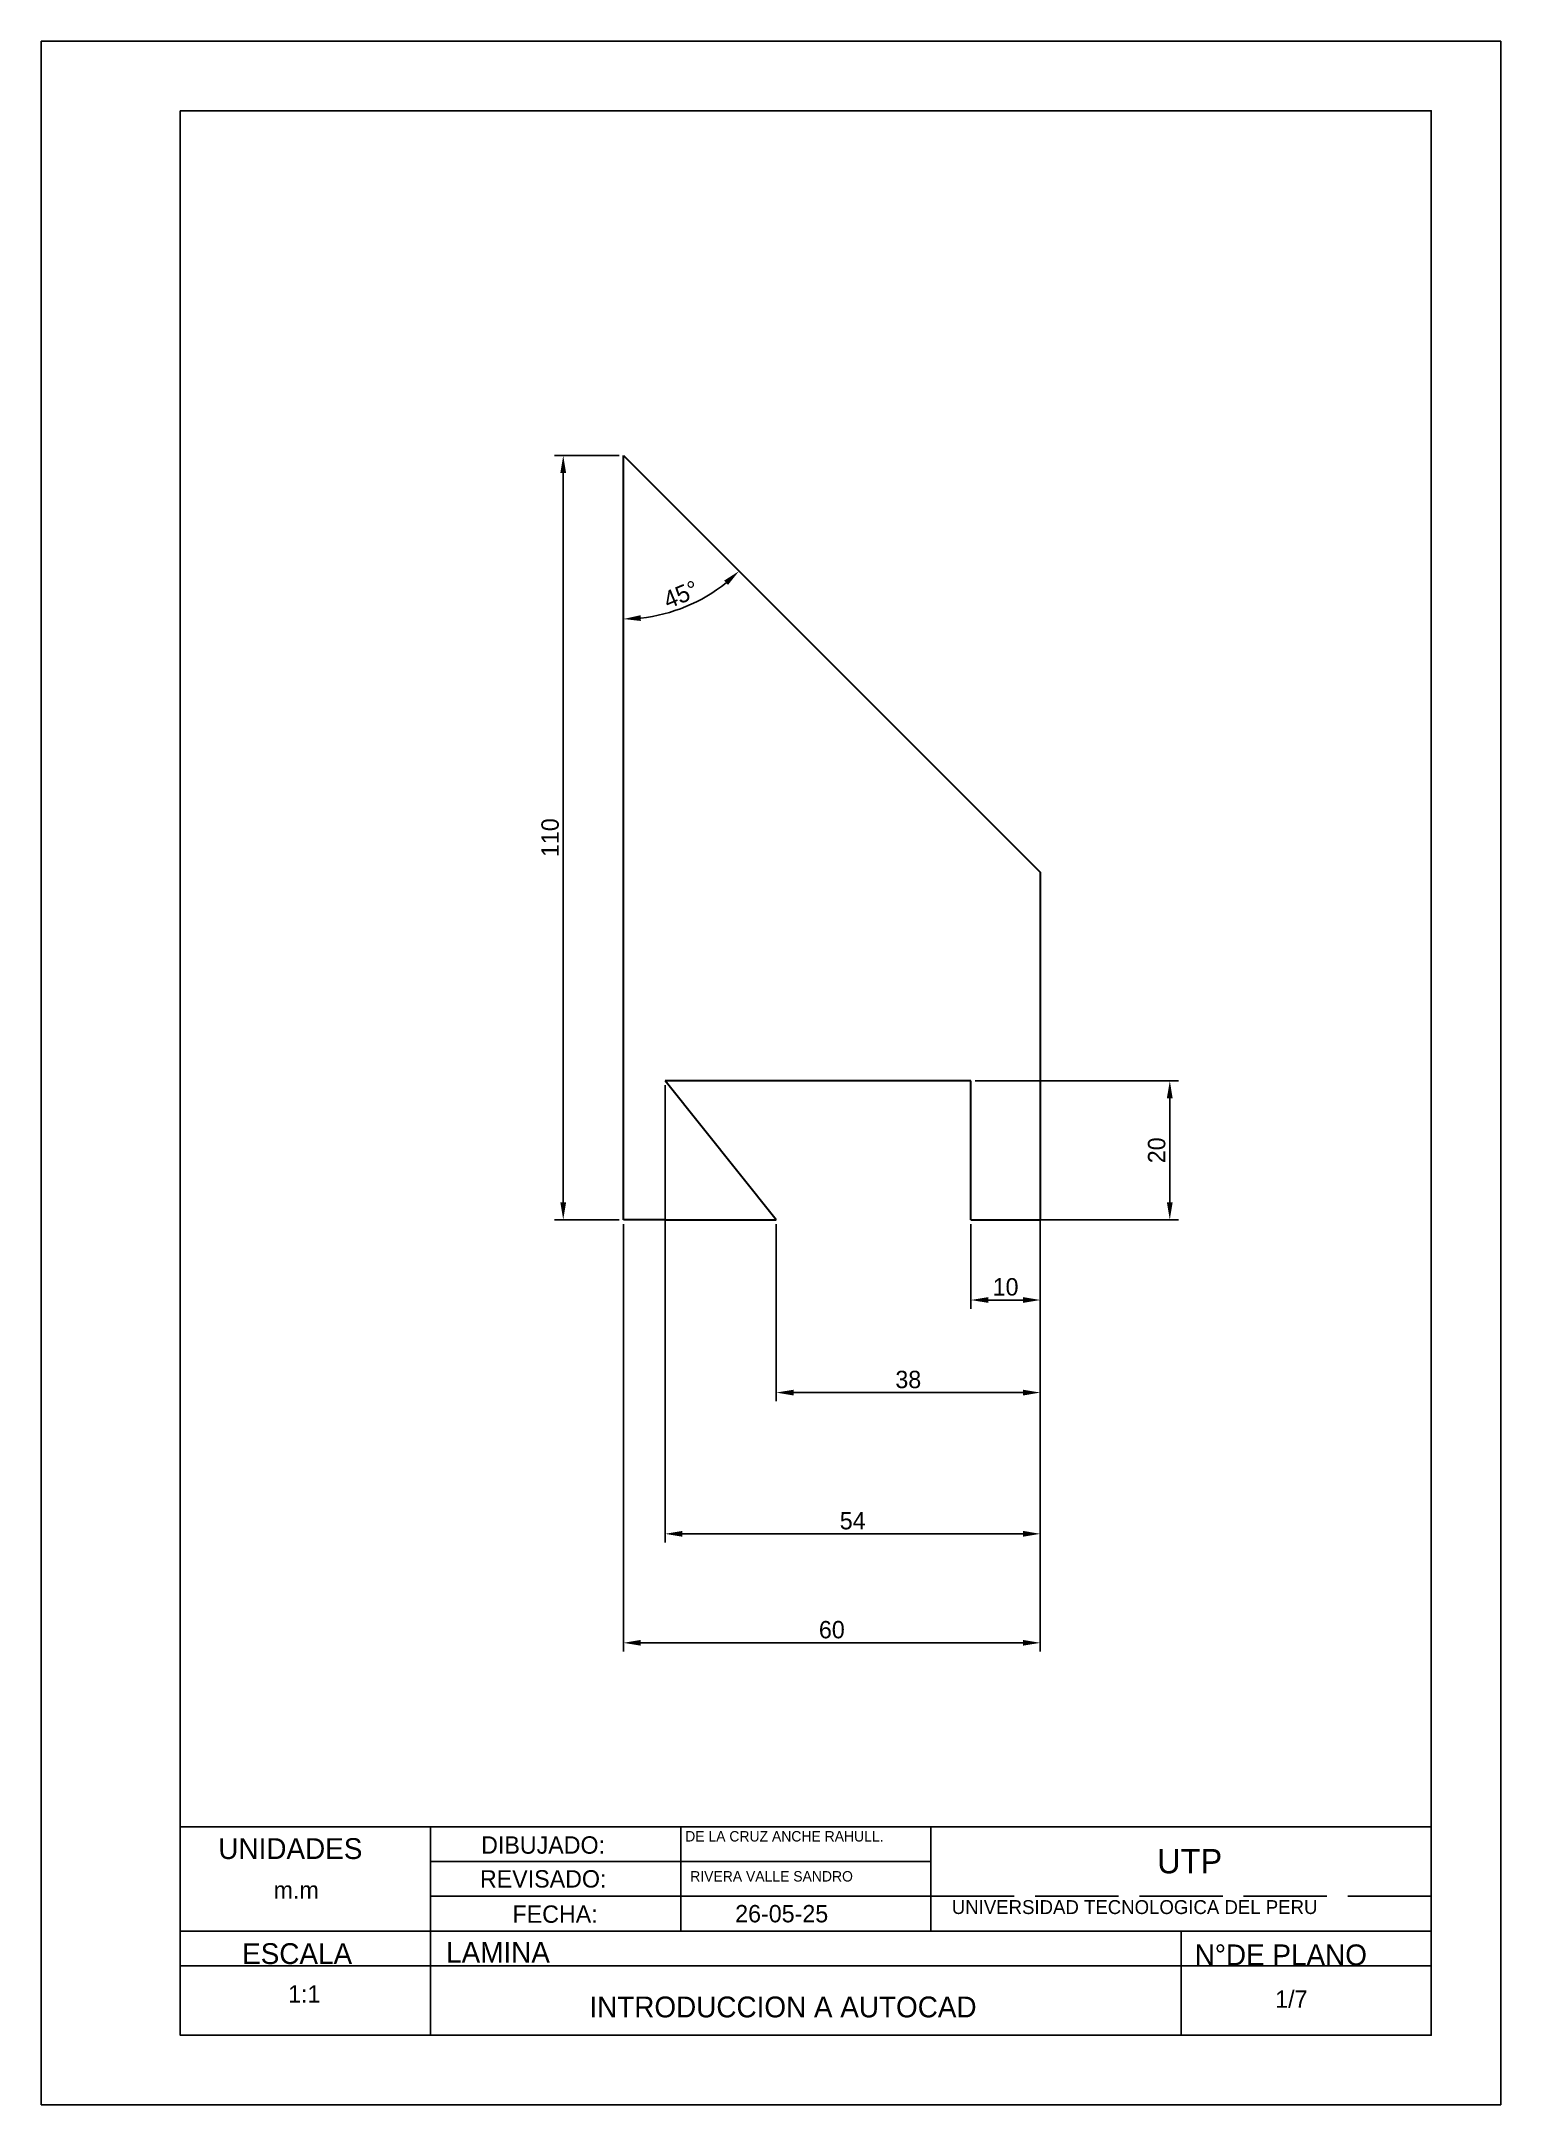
# Model space of a CAD drawing. Header units: millimetres. Extents: x 108 to 318, y -31 to 266.
import ezdxf

# ---------------------------------------------------------------- set-up
doc = ezdxf.new("R2010")
doc.units = ezdxf.units.MM
doc.linetypes.add('ACAD_ISO02W100', pattern=[15, 12, -3])
doc.dimstyles.new('ISO-25', dxfattribs={"dimtxt": 2.5, "dimasz": 2.5, "dimexe": 1.25, "dimexo": 0.625, "dimtad": 1, "dimtxsty": 'Standard', "dimcen": 2.5, "dimadec": 0, "dimazin": 0, "dimtfac": 1, "dimtmove": 0, "dimatfit": 3, "dimfxl": 1, "dimarcsym": 0})

# ---------------------------------------------------------------- blocks, each defined once
blk = doc.blocks.new('*D1')
at = {"color": 0, "lineweight": -2, "transparency": 16777216}
blk.add_arc((191.82, 206.41), 23.53, 276.0907, 308.9093, dxfattribs=at)
at = {"color": 0, "transparency": 16777216}
for points in [[(206.32, 188.41), (206.88, 187.79), (208.46, 189.77)], [(194.34, 182.6), (194.3, 183.43), (191.82, 182.88)]]:
    blk.add_solid(points, dxfattribs=at)
at = {"layer": 'Defpoints', "color": 0, "transparency": 16777216}
for p in [(191.82, 206.41), (191.82, 206.41), (197.91, 183.68), (251.82, 146.41), (191.82, 96.41)]:
    blk.add_point(p, dxfattribs=at)
at = {"color": 0, "transparency": 16777216, "insert": (200.11, 186.4), "char_height": 2.5, "attachment_point": 5, "rotation": 22.5}
blk.add_mtext('45°', dxfattribs=at)
blk = doc.blocks.new('*D2')
at = {"color": 0, "lineweight": -2, "transparency": 16777216}
for p, q in [((191.2, 206.41), (181.92, 206.41)), ((183.17, 203.91), (183.17, 98.91)), ((191.2, 96.41), (181.92, 96.41))]:
    blk.add_line(p, q, dxfattribs=at)
at = {"color": 0, "transparency": 16777216}
for points in [[(182.75, 203.91), (183.58, 203.91), (183.17, 206.41)], [(182.75, 98.91), (183.58, 98.91), (183.17, 96.41)]]:
    blk.add_solid(points, dxfattribs=at)
at = {"layer": 'Defpoints', "color": 0, "transparency": 16777216}
for p in [(191.82, 206.41), (183.17, 96.41), (191.82, 96.41)]:
    blk.add_point(p, dxfattribs=at)
at = {"color": 0, "transparency": 16777216, "insert": (181.29, 151.41), "char_height": 2.5, "attachment_point": 5, "rotation": 90}
blk.add_mtext('110', dxfattribs=at)
blk = doc.blocks.new('*D3')
at = {"color": 0, "lineweight": -2, "transparency": 16777216}
for p, q in [((241.82, 95.78), (241.82, 83.61)), ((251.82, 95.78), (251.82, 83.61)), ((249.32, 84.86), (244.32, 84.86))]:
    blk.add_line(p, q, dxfattribs=at)
at = {"color": 0, "transparency": 16777216}
for points in [[(244.32, 85.28), (244.32, 84.45), (241.82, 84.86)], [(249.32, 85.28), (249.32, 84.45), (251.82, 84.86)]]:
    blk.add_solid(points, dxfattribs=at)
at = {"layer": 'Defpoints', "color": 0, "transparency": 16777216}
for p in [(241.82, 96.41), (251.82, 96.41), (241.82, 84.86)]:
    blk.add_point(p, dxfattribs=at)
at = {"color": 0, "transparency": 16777216, "insert": (246.82, 86.74), "char_height": 2.5, "attachment_point": 5}
blk.add_mtext('10', dxfattribs=at)
blk = doc.blocks.new('*D4')
at = {"color": 0, "lineweight": -2, "transparency": 16777216}
for p, q in [((213.82, 95.78), (213.82, 70.29)), ((251.82, 95.78), (251.82, 70.29)), ((249.32, 71.54), (216.32, 71.54))]:
    blk.add_line(p, q, dxfattribs=at)
at = {"color": 0, "transparency": 16777216}
for points in [[(216.32, 71.95), (216.32, 71.12), (213.82, 71.54)], [(249.32, 71.95), (249.32, 71.12), (251.82, 71.54)]]:
    blk.add_solid(points, dxfattribs=at)
at = {"layer": 'Defpoints', "color": 0, "transparency": 16777216}
for p in [(213.82, 96.41), (251.82, 96.41), (213.82, 71.54)]:
    blk.add_point(p, dxfattribs=at)
at = {"color": 0, "transparency": 16777216, "insert": (232.82, 73.41), "char_height": 2.5, "attachment_point": 5}
blk.add_mtext('38', dxfattribs=at)
blk = doc.blocks.new('*D5')
at = {"color": 0, "lineweight": -2, "transparency": 16777216}
for p, q in [((197.82, 115.78), (197.82, 49.96)), ((251.82, 115.78), (251.82, 49.96)), ((249.32, 51.21), (200.32, 51.21))]:
    blk.add_line(p, q, dxfattribs=at)
at = {"color": 0, "transparency": 16777216}
for points in [[(200.32, 51.63), (200.32, 50.79), (197.82, 51.21)], [(249.32, 51.63), (249.32, 50.79), (251.82, 51.21)]]:
    blk.add_solid(points, dxfattribs=at)
at = {"layer": 'Defpoints', "color": 0, "transparency": 16777216}
for p in [(197.82, 116.41), (251.82, 116.41), (197.82, 51.21)]:
    blk.add_point(p, dxfattribs=at)
at = {"color": 0, "transparency": 16777216, "insert": (224.82, 53.08), "char_height": 2.5, "attachment_point": 5}
blk.add_mtext('54', dxfattribs=at)
blk = doc.blocks.new('*D6')
at = {"color": 0, "lineweight": -2, "transparency": 16777216}
for p, q in [((191.82, 95.78), (191.82, 34.27)), ((251.82, 95.78), (251.82, 34.27)), ((249.32, 35.52), (194.32, 35.52))]:
    blk.add_line(p, q, dxfattribs=at)
at = {"color": 0, "transparency": 16777216}
for points in [[(194.32, 35.94), (194.32, 35.11), (191.82, 35.52)], [(249.32, 35.94), (249.32, 35.11), (251.82, 35.52)]]:
    blk.add_solid(points, dxfattribs=at)
at = {"layer": 'Defpoints', "color": 0, "transparency": 16777216}
for p in [(191.82, 96.41), (251.82, 96.41), (191.82, 35.52)]:
    blk.add_point(p, dxfattribs=at)
at = {"color": 0, "transparency": 16777216, "insert": (221.82, 37.4), "char_height": 2.5, "attachment_point": 5}
blk.add_mtext('60', dxfattribs=at)
blk = doc.blocks.new('*D7')
at = {"color": 0, "lineweight": -2, "transparency": 16777216}
for p, q in [((242.45, 116.41), (271.7, 116.41)), ((270.45, 113.91), (270.45, 98.91)), ((242.45, 96.41), (271.7, 96.41))]:
    blk.add_line(p, q, dxfattribs=at)
at = {"color": 0, "transparency": 16777216}
for points in [[(270.03, 113.91), (270.86, 113.91), (270.45, 116.41)], [(270.03, 98.91), (270.86, 98.91), (270.45, 96.41)]]:
    blk.add_solid(points, dxfattribs=at)
at = {"layer": 'Defpoints', "color": 0, "transparency": 16777216}
for p in [(241.82, 116.41), (241.82, 96.41), (270.45, 96.41)]:
    blk.add_point(p, dxfattribs=at)
at = {"color": 0, "transparency": 16777216, "insert": (268.57, 106.41), "char_height": 2.5, "attachment_point": 5, "rotation": 90}
blk.add_mtext('20', dxfattribs=at)

msp = doc.modelspace()

# ---------------------------------------------------------------- linework, layer by layer
at = {"color": 3, "lineweight": 30}
for p, q in [((191.825, 96.408), (191.825, 206.408)), ((191.825, 206.408), (251.825, 146.408)), ((251.825, 96.408), (251.825, 146.408)), ((241.825, 116.408), (197.825, 116.408)), ((213.825, 96.408), (197.825, 116.408)), ((241.825, 96.408), (241.825, 116.408)), ((197.825, 96.408), (191.825, 96.408)), ((197.825, 96.408), (213.825, 96.408)), ((241.825, 96.408), (251.825, 96.408))]:
    msp.add_line(p, q, dxfattribs=at)
for p, q in [((308.068, 9.037), (128.068, 9.037)), ((128.068, 9.037), (128.068, -20.963)), ((164.068, 9.037), (164.068, -20.963)), ((200.068, 9.037), (200.068, -5.963)), ((236.068, 9.037), (236.068, -5.963)), ((308.068, -20.963), (308.068, 9.037)), ((164.068, 4.037), (236.068, 4.037)), ((164.068, -0.963), (236.068, -0.963)), ((128.068, -5.963), (308.068, -5.963)), ((128.068, -5.963), (128.068, -10.963)), ((272.068, -5.963), (272.068, -20.963)), ((128.068, -10.963), (308.068, -10.963)), ((128.068, -20.963), (308.068, -20.963)), ((318.063, -30.963), (318.068, -20.963)), ((318.068, -20.963), (318.063, -20.963))]:
    msp.add_line(p, q)
at = {"linetype": 'ACAD_ISO02W100'}
msp.add_line((236.068, -0.963), (308.068, -0.963), dxfattribs=at)
for points in [[(108.063, 266.037), (318.063, 266.037), (318.063, -30.963), (108.063, -30.963)], [(128.068, 256.037), (308.068, 256.037), (308.068, -20.963), (128.068, -20.963)]]:
    msp.add_lwpolyline(points, close=True)

# ---------------------------------------------------------------- texts
for s, height, p in [('UNIDADES', 3, (133.54, 4.403)), ('DIBUJADO:', 2.5, (171.352, 5.168)), ('DE LA CRUZ ANCHE RAHULL.', 1.5, (200.721, 6.923)), ('UTP', 3.5, (268.634, 2.34)), ('m.m', 2.5, (141.498, -1.322)), ('REVISADO:', 2.5, (171.183, 0.297)), ('RIVERA VALLE SANDRO', 1.5, (201.442, 1.164)), ('FECHA:', 2.5, (175.866, -4.775)), ('26-05-25', 2.5, (207.914, -4.712)), ('UNIVERSIDAD TECNOLOGICA DEL PERU', 2, (239.085, -3.515)), ('ESCALA', 3, (136.962, -10.714)), ('LAMINA', 3, (166.32, -10.534)), ('N°DE PLANO', 3, (274.027, -10.894)), ('1:1', 2.5, (143.579, -16.27)), ('1/7', 2.5, (285.618, -17.012)), ('INTRODUCCION A AUTOCAD', 3, (186.928, -18.391))]:
    msp.add_text(s, height=height).set_placement(p)

# ---------------------------------------------------------------- dimensions: what is measured, and where the dimension line sits
for base, p1, p2, picture, middle in [((183.167, 96.408), (191.825, 206.408), (191.825, 96.408), '*D2', (181.292, 151.408)), ((270.446, 96.408), (241.825, 116.408), (241.825, 96.408), '*D7', (268.571, 106.408))]:
    dim = msp.add_linear_dim(base=base, p1=p1, p2=p2, angle=90, dimstyle='ISO-25')
    dim.commit()
    dim.dimension.update_dxf_attribs({"geometry": picture, "text_midpoint": middle})
dim = msp.add_angular_dim_2l(base=(197.914, 183.681), line1=((191.825, 206.408), (251.825, 146.408)), line2=((191.825, 96.408), (191.825, 206.408)), dimstyle='ISO-25')
dim.commit()
dim.dimension.update_dxf_attribs({"geometry": '*D1', "text_midpoint": (200.111, 186.402)})
for base, p1, p2, picture, middle in [((197.825, 51.21), (251.825, 116.408), (197.825, 116.408), '*D5', (224.825, 53.085)), ((191.825, 35.524), (251.825, 96.408), (191.825, 96.408), '*D6', (221.825, 37.399)), ((213.825, 71.536), (251.825, 96.408), (213.825, 96.408), '*D4', (232.825, 73.411)), ((241.825, 84.862), (251.825, 96.408), (241.825, 96.408), '*D3', (246.825, 86.737))]:
    dim = msp.add_linear_dim(base=base, p1=p1, p2=p2, dimstyle='ISO-25')
    dim.commit()
    dim.dimension.update_dxf_attribs({"geometry": picture, "text_midpoint": middle})

doc.saveas('drawing.dxf')
